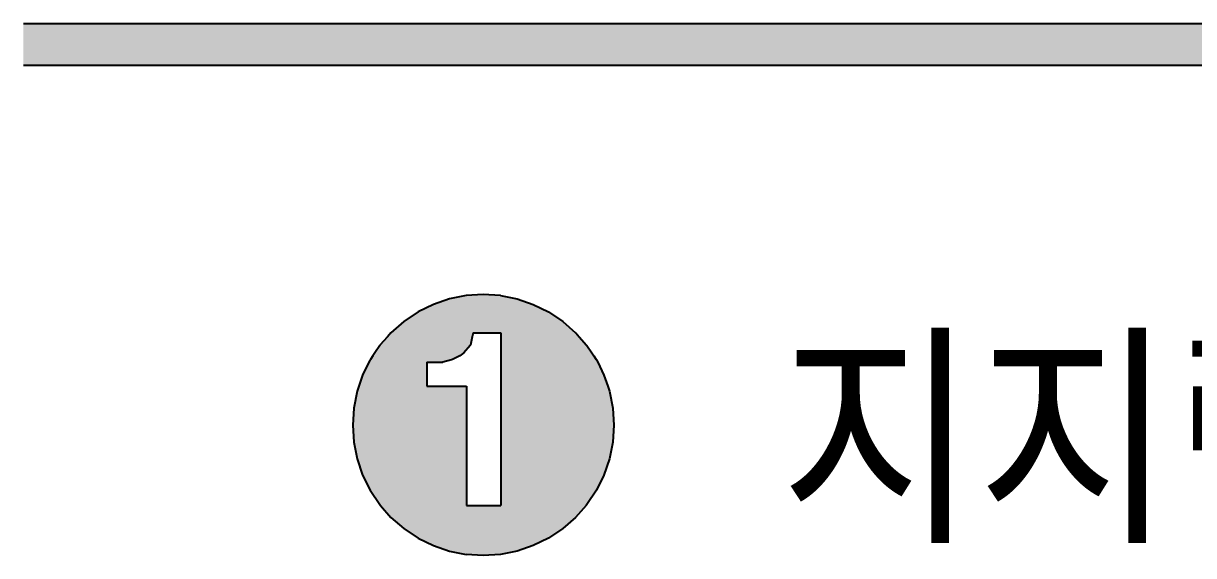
# Model space of a CAD drawing. Extents: x 2558 to 85222, y -662 to 28852.
# Drawn here: x 67004 to 68837, y 26615 to 27449 of the extents above; entities that cross this region are included whole.
import ezdxf

# ---------------------------------------------------------------- set-up
doc = ezdxf.new("R2010")
doc.units = 0
doc.header["$MEASUREMENT"] = 0
doc.layers.get('0').update_dxf_attribs({"linetype": 'CONTINUOUS'})
doc.layers.add('DLINE', color=1, linetype='CONTINUOUS')
doc.layers.add('TEXT', color=7, linetype='CONTINUOUS')
doc.styles.add('TEXT', font='DotumChe.ttf')

# ---------------------------------------------------------------- blocks, each defined once
blk = doc.blocks.new('RCSTD3_DESIGN')
for p, q in [((-126.70535, 22886.327291), (18090.715774, 22886.327291)), ((-126.70535, 22820.753097), (18090.715774, 22820.753097))]:
    blk.add_line(p, q)
at = {"color": 1}
blk.add_solid([(-126.70535, 22886.327291), (-126.70535, 22820.753097), (18090.715774, 22886.327291), (18090.715774, 22820.753097)], dxfattribs=at)
at = {"layer": 'DLINE', "linetype": 'CONTINUOUS'}
for p, q in [((540.600861, 22454.724595), (515.268877, 22446.125545)), ((566.838529, 22459.943591), (540.600861, 22454.724595)), ((593.532945, 22461.693236), (566.838529, 22459.943591)), ((620.227361, 22459.943591), (593.532945, 22461.693236)), ((620.227361, 22459.943591), (646.465028, 22454.724595)), ((646.465028, 22454.724595), (671.797013, 22446.125545)), ((491.276012, 22434.293573), (469.032792, 22419.431129)), ((515.268877, 22446.125545), (491.276012, 22434.293573)), ((671.797013, 22446.125545), (695.789877, 22434.293573)), ((695.789877, 22434.293573), (718.033098, 22419.431129)), ((469.032792, 22419.431129), (448.919804, 22401.792511)), ((718.033098, 22419.431129), (738.146086, 22401.792511)), ((443.447797, 22395.552883), (431.720974, 22382.181005)), ((448.659718, 22401.49594), (443.447797, 22395.552883)), ((448.919804, 22401.792511), (448.659718, 22401.49594)), ((576.291706, 22395.552883), (573.320178, 22382.181005)), ((577.777471, 22401.49594), (576.291706, 22395.552883)), ((577.777471, 22401.49594), (620.864635, 22401.49594)), ((620.864635, 22401.49594), (620.864635, 22395.552883)), ((620.864635, 22395.552883), (620.864635, 22382.181005)), ((738.146086, 22401.792511), (738.406172, 22401.49594)), ((738.406172, 22401.49594), (743.618093, 22395.552883)), ((743.618093, 22395.552883), (755.344915, 22382.181005)), ((431.281187, 22381.679523), (423.674218, 22370.29489)), ((431.720974, 22382.181005), (431.281187, 22381.679523)), ((572.881382, 22381.679523), (562.919828, 22370.29489)), ((573.320178, 22382.181005), (572.881382, 22381.679523)), ((620.864635, 22382.181005), (620.864635, 22381.679523)), ((620.864635, 22381.679523), (620.864635, 22370.29489)), ((755.344915, 22382.181005), (755.784703, 22381.679523)), ((755.784703, 22381.679523), (763.391671, 22370.29489)), ((416.418742, 22359.436303), (414.446626, 22355.437248)), ((416.724926, 22359.89454), (416.418742, 22359.436303)), ((420.69595, 22365.837598), (416.724926, 22359.89454)), ((423.674218, 22370.29489), (420.69595, 22365.837598)), ((543.563199, 22359.436303), (530.233014, 22355.437248)), ((545.090657, 22359.89454), (543.563199, 22359.436303)), ((556.976771, 22365.837598), (545.090657, 22359.89454)), ((562.919828, 22370.29489), (556.976771, 22365.837598)), ((620.864635, 22370.29489), (620.864635, 22365.837598)), ((620.864635, 22365.837598), (620.864635, 22359.89454)), ((620.864635, 22359.89454), (620.864635, 22359.436303)), ((620.864635, 22359.436303), (620.864635, 22355.437248)), ((763.391671, 22370.29489), (766.369939, 22365.837598)), ((766.369939, 22365.837598), (770.340963, 22359.89454)), ((770.340963, 22359.89454), (770.647147, 22359.436303)), ((770.647147, 22359.436303), (772.619263, 22355.437248)), ((414.446626, 22355.437248), (404.58677, 22335.443438)), ((504.975021, 22355.437248), (504.975021, 22335.443438)), ((504.975021, 22355.437248), (512.403843, 22355.437248)), ((512.403843, 22355.437248), (530.233014, 22355.437248)), ((620.864635, 22355.437248), (620.864635, 22335.443438)), ((772.619263, 22355.437248), (782.479119, 22335.443438)), ((404.58677, 22335.443438), (398.765029, 22318.293141)), ((504.975021, 22335.443438), (504.975021, 22318.293141)), ((620.864635, 22335.443438), (620.864635, 22318.293141)), ((782.479119, 22335.443438), (788.30086, 22318.293141)), ((395.98772, 22310.111454), (390.768724, 22283.873786)), ((398.765029, 22318.293141), (395.98772, 22310.111454)), ((504.975021, 22318.293141), (567.377121, 22318.293141)), ((567.377121, 22318.293141), (567.377121, 22310.111454)), ((567.377121, 22310.111454), (567.377121, 22283.873786)), ((620.864635, 22318.293141), (620.864635, 22310.111454)), ((620.864635, 22310.111454), (620.864635, 22283.873786)), ((788.30086, 22318.293141), (791.078169, 22310.111454)), ((791.078169, 22310.111454), (796.297165, 22283.873786)), ((390.768724, 22283.873786), (389.019079, 22257.17937)), ((567.377121, 22283.873786), (567.377121, 22257.17937)), ((620.864635, 22283.873786), (620.864635, 22257.17937)), ((796.297165, 22283.873786), (798.04681, 22257.17937)), ((389.019079, 22257.17937), (390.768724, 22230.484954)), ((567.377121, 22257.17937), (567.377121, 22230.484954)), ((620.864635, 22257.17937), (620.864635, 22230.484954)), ((798.04681, 22257.17937), (796.297165, 22230.484954)), ((390.768724, 22230.484954), (395.98772, 22204.247287)), ((567.377121, 22230.484954), (567.377121, 22204.247287)), ((620.864635, 22230.484954), (620.864635, 22204.247287)), ((796.297165, 22230.484954), (791.078169, 22204.247287)), ((395.98772, 22204.247287), (404.58677, 22178.915302)), ((567.377121, 22204.247287), (567.377121, 22178.915302)), ((620.864635, 22204.247287), (620.864635, 22178.915302)), ((791.078169, 22204.247287), (782.479119, 22178.915302)), ((404.58677, 22178.915302), (416.418742, 22154.922438)), ((567.377121, 22178.915302), (567.377121, 22154.922438)), ((620.864635, 22178.915302), (620.864635, 22154.922438)), ((782.479119, 22178.915302), (770.647147, 22154.922438)), ((416.418742, 22154.922438), (431.281187, 22132.679218)), ((567.377121, 22154.922438), (567.377121, 22132.679218)), ((620.864635, 22154.922438), (620.864635, 22132.679218)), ((770.647147, 22154.922438), (755.784703, 22132.679218)), ((431.281187, 22132.679218), (432.677662, 22131.086842)), ((432.677662, 22131.086842), (448.919804, 22112.566229)), ((567.377121, 22132.679218), (567.377121, 22131.086842)), ((567.377121, 22131.086842), (620.864635, 22131.086842)), ((620.864635, 22132.679218), (620.864635, 22131.086842)), ((754.388227, 22131.086842), (738.146086, 22112.566229)), ((755.784703, 22132.679218), (754.388227, 22131.086842)), ((448.919804, 22112.566229), (469.032792, 22094.927612)), ((738.146086, 22112.566229), (718.033098, 22094.927612)), ((469.032792, 22094.927612), (491.276012, 22080.065168)), ((718.033098, 22094.927612), (695.789877, 22080.065168)), ((491.276012, 22080.065168), (515.268877, 22068.233196)), ((515.268877, 22068.233196), (540.600861, 22059.634146)), ((671.797013, 22068.233196), (646.465028, 22059.634146)), ((695.789877, 22080.065168), (671.797013, 22068.233196)), ((540.600861, 22059.634146), (566.838529, 22054.41515)), ((593.532945, 22052.665505), (566.838529, 22054.41515)), ((620.227361, 22054.41515), (593.532945, 22052.665505)), ((646.465028, 22059.634146), (620.227361, 22054.41515))]:
    blk.add_line(p, q, dxfattribs=at)
for points in [[(540.600861, 22454.724595), (515.268877, 22446.125545), (671.797013, 22446.125545)], [(566.838529, 22459.943591), (540.600861, 22454.724595), (646.465028, 22454.724595)], [(593.532945, 22461.693236), (566.838529, 22459.943591), (620.227361, 22459.943591)], [(491.276012, 22434.293573), (469.032792, 22419.431129), (718.033098, 22419.431129)], [(515.268877, 22446.125545), (491.276012, 22434.293573), (695.789877, 22434.293573)], [(469.032792, 22419.431129), (448.919804, 22401.792511), (738.146086, 22401.792511)], [(443.447797, 22395.552883), (431.720974, 22382.181005), (573.320178, 22382.181005)], [(448.659718, 22401.49594), (443.447797, 22395.552883), (576.291706, 22395.552883)], [(448.919804, 22401.792511), (448.659718, 22401.49594), (738.406172, 22401.49594)], [(577.777471, 22401.49594), (577.777471, 22401.49594), (620.864635, 22401.49594)], [(620.864635, 22401.49594), (620.864635, 22395.552883), (743.618093, 22395.552883)], [(620.864635, 22395.552883), (620.864635, 22382.181005), (755.344915, 22382.181005)], [(431.281187, 22381.679523), (423.674218, 22370.29489), (562.919828, 22370.29489)], [(431.720974, 22382.181005), (431.281187, 22381.679523), (572.881382, 22381.679523)], [(620.864635, 22382.181005), (620.864635, 22381.679523), (755.784703, 22381.679523)], [(620.864635, 22381.679523), (620.864635, 22370.29489), (763.391671, 22370.29489)], [(416.418742, 22359.436303), (414.446626, 22355.437248), (530.233014, 22355.437248)], [(416.724926, 22359.89454), (416.418742, 22359.436303), (543.563199, 22359.436303)], [(420.69595, 22365.837598), (416.724926, 22359.89454), (545.090657, 22359.89454)], [(423.674218, 22370.29489), (420.69595, 22365.837598), (556.976771, 22365.837598)], [(620.864635, 22370.29489), (620.864635, 22365.837598), (766.369939, 22365.837598)], [(620.864635, 22365.837598), (620.864635, 22359.89454), (770.340963, 22359.89454)], [(620.864635, 22359.89454), (620.864635, 22359.436303), (770.647147, 22359.436303)], [(620.864635, 22359.436303), (620.864635, 22355.437248), (772.619263, 22355.437248)], [(414.446626, 22355.437248), (404.58677, 22335.443438), (504.975021, 22335.443438)], [(504.975021, 22355.437248), (504.975021, 22355.437248), (512.403843, 22355.437248)], [(512.403843, 22355.437248), (512.403843, 22355.437248), (530.233014, 22355.437248)], [(620.864635, 22355.437248), (620.864635, 22335.443438), (782.479119, 22335.443438)], [(404.58677, 22335.443438), (398.765029, 22318.293141), (504.975021, 22318.293141)], [(620.864635, 22335.443438), (620.864635, 22318.293141), (788.30086, 22318.293141)], [(395.98772, 22310.111454), (390.768724, 22283.873786), (567.377121, 22283.873786)], [(398.765029, 22318.293141), (395.98772, 22310.111454), (567.377121, 22310.111454)], [(504.975021, 22318.293141), (504.975021, 22318.293141), (567.377121, 22318.293141)], [(620.864635, 22318.293141), (620.864635, 22310.111454), (791.078169, 22310.111454)], [(620.864635, 22310.111454), (620.864635, 22283.873786), (796.297165, 22283.873786)], [(390.768724, 22283.873786), (389.019079, 22257.17937), (567.377121, 22257.17937)], [(620.864635, 22283.873786), (620.864635, 22257.17937), (798.04681, 22257.17937)], [(389.019079, 22257.17937), (390.768724, 22230.484954), (567.377121, 22230.484954)], [(620.864635, 22257.17937), (620.864635, 22230.484954), (796.297165, 22230.484954)], [(390.768724, 22230.484954), (395.98772, 22204.247287), (567.377121, 22204.247287)], [(620.864635, 22230.484954), (620.864635, 22204.247287), (791.078169, 22204.247287)], [(395.98772, 22204.247287), (404.58677, 22178.915302), (567.377121, 22178.915302)], [(620.864635, 22204.247287), (620.864635, 22178.915302), (782.479119, 22178.915302)], [(404.58677, 22178.915302), (416.418742, 22154.922438), (567.377121, 22154.922438)], [(620.864635, 22178.915302), (620.864635, 22154.922438), (770.647147, 22154.922438)], [(416.418742, 22154.922438), (431.281187, 22132.679218), (567.377121, 22132.679218)], [(620.864635, 22154.922438), (620.864635, 22132.679218), (755.784703, 22132.679218)], [(431.281187, 22132.679218), (432.677662, 22131.086842), (567.377121, 22131.086842)], [(432.677662, 22131.086842), (448.919804, 22112.566229), (738.146086, 22112.566229)], [(567.377121, 22131.086842), (567.377121, 22131.086842), (620.864635, 22131.086842)], [(620.864635, 22132.679218), (620.864635, 22131.086842), (754.388227, 22131.086842)], [(448.919804, 22112.566229), (469.032792, 22094.927612), (718.033098, 22094.927612)], [(469.032792, 22094.927612), (491.276012, 22080.065168), (695.789877, 22080.065168)], [(491.276012, 22080.065168), (515.268877, 22068.233196), (671.797013, 22068.233196)], [(515.268877, 22068.233196), (540.600861, 22059.634146), (646.465028, 22059.634146)], [(540.600861, 22059.634146), (566.838529, 22054.41515), (620.227361, 22054.41515)]]:
    blk.add_solid(points, dxfattribs=at)
at = {"layer": 'DLINE', "linetype": 'CONTINUOUS', "extrusion": (0, 0, -1)}
for points in [[(-540.600861, 22454.724595), (-646.465028, 22454.724595), (-671.797013, 22446.125545)], [(-566.838529, 22459.943591), (-620.227361, 22459.943591), (-646.465028, 22454.724595)], [(-491.276012, 22434.293573), (-695.789877, 22434.293573), (-718.033098, 22419.431129)], [(-515.268877, 22446.125545), (-671.797013, 22446.125545), (-695.789877, 22434.293573)], [(-469.032792, 22419.431129), (-718.033098, 22419.431129), (-738.146086, 22401.792511)], [(-443.447797, 22395.552883), (-576.291706, 22395.552883), (-573.320178, 22382.181005)], [(-448.659718, 22401.49594), (-577.777471, 22401.49594), (-576.291706, 22395.552883)], [(-448.919804, 22401.792511), (-738.146086, 22401.792511), (-738.406172, 22401.49594)], [(-620.864635, 22401.49594), (-738.406172, 22401.49594), (-743.618093, 22395.552883)], [(-620.864635, 22395.552883), (-743.618093, 22395.552883), (-755.344915, 22382.181005)], [(-431.281187, 22381.679523), (-572.881382, 22381.679523), (-562.919828, 22370.29489)], [(-431.720974, 22382.181005), (-573.320178, 22382.181005), (-572.881382, 22381.679523)], [(-620.864635, 22382.181005), (-755.344915, 22382.181005), (-755.784703, 22381.679523)], [(-620.864635, 22381.679523), (-755.784703, 22381.679523), (-763.391671, 22370.29489)], [(-416.418742, 22359.436303), (-543.563199, 22359.436303), (-530.233014, 22355.437248)], [(-416.724926, 22359.89454), (-545.090657, 22359.89454), (-543.563199, 22359.436303)], [(-420.69595, 22365.837598), (-556.976771, 22365.837598), (-545.090657, 22359.89454)], [(-423.674218, 22370.29489), (-562.919828, 22370.29489), (-556.976771, 22365.837598)], [(-620.864635, 22370.29489), (-763.391671, 22370.29489), (-766.369939, 22365.837598)], [(-620.864635, 22365.837598), (-766.369939, 22365.837598), (-770.340963, 22359.89454)], [(-620.864635, 22359.89454), (-770.340963, 22359.89454), (-770.647147, 22359.436303)], [(-620.864635, 22359.436303), (-770.647147, 22359.436303), (-772.619263, 22355.437248)], [(-414.446626, 22355.437248), (-504.975021, 22355.437248), (-504.975021, 22335.443438)], [(-620.864635, 22355.437248), (-772.619263, 22355.437248), (-782.479119, 22335.443438)], [(-404.58677, 22335.443438), (-504.975021, 22335.443438), (-504.975021, 22318.293141)], [(-620.864635, 22335.443438), (-782.479119, 22335.443438), (-788.30086, 22318.293141)], [(-395.98772, 22310.111454), (-567.377121, 22310.111454), (-567.377121, 22283.873786)], [(-398.765029, 22318.293141), (-567.377121, 22318.293141), (-567.377121, 22310.111454)], [(-620.864635, 22318.293141), (-788.30086, 22318.293141), (-791.078169, 22310.111454)], [(-620.864635, 22310.111454), (-791.078169, 22310.111454), (-796.297165, 22283.873786)], [(-390.768724, 22283.873786), (-567.377121, 22283.873786), (-567.377121, 22257.17937)], [(-620.864635, 22283.873786), (-796.297165, 22283.873786), (-798.04681, 22257.17937)], [(-389.019079, 22257.17937), (-567.377121, 22257.17937), (-567.377121, 22230.484954)], [(-620.864635, 22257.17937), (-798.04681, 22257.17937), (-796.297165, 22230.484954)], [(-390.768724, 22230.484954), (-567.377121, 22230.484954), (-567.377121, 22204.247287)], [(-620.864635, 22230.484954), (-796.297165, 22230.484954), (-791.078169, 22204.247287)], [(-395.98772, 22204.247287), (-567.377121, 22204.247287), (-567.377121, 22178.915302)], [(-620.864635, 22204.247287), (-791.078169, 22204.247287), (-782.479119, 22178.915302)], [(-404.58677, 22178.915302), (-567.377121, 22178.915302), (-567.377121, 22154.922438)], [(-620.864635, 22178.915302), (-782.479119, 22178.915302), (-770.647147, 22154.922438)], [(-416.418742, 22154.922438), (-567.377121, 22154.922438), (-567.377121, 22132.679218)], [(-620.864635, 22154.922438), (-770.647147, 22154.922438), (-755.784703, 22132.679218)], [(-431.281187, 22132.679218), (-567.377121, 22132.679218), (-567.377121, 22131.086842)], [(-432.677662, 22131.086842), (-754.388227, 22131.086842), (-738.146086, 22112.566229)], [(-620.864635, 22132.679218), (-755.784703, 22132.679218), (-754.388227, 22131.086842)], [(-448.919804, 22112.566229), (-738.146086, 22112.566229), (-718.033098, 22094.927612)], [(-469.032792, 22094.927612), (-718.033098, 22094.927612), (-695.789877, 22080.065168)], [(-491.276012, 22080.065168), (-695.789877, 22080.065168), (-671.797013, 22068.233196)], [(-515.268877, 22068.233196), (-671.797013, 22068.233196), (-646.465028, 22059.634146)], [(-540.600861, 22059.634146), (-646.465028, 22059.634146), (-620.227361, 22054.41515)], [(-566.838529, 22054.41515), (-620.227361, 22054.41515), (-593.532945, 22052.665505)]]:
    blk.add_solid(points, dxfattribs=at)
at = {"layer": 'TEXT', "style": 'TEXT', "width": 0.9}
blk.add_text('지지력은 지반조사 결과의 추정치 이므로 시공지반의 지지력을 확인한 후 하부구조의 기초를', height=273.225806, dxfattribs=at).set_placement((1058.016816, 22101.421525))

msp = doc.modelspace()

# ---------------------------------------------------------------- block references
msp.add_blockref('RCSTD3_DESIGN', (67131.138105, 4562.284676))

doc.saveas('drawing.dxf')
